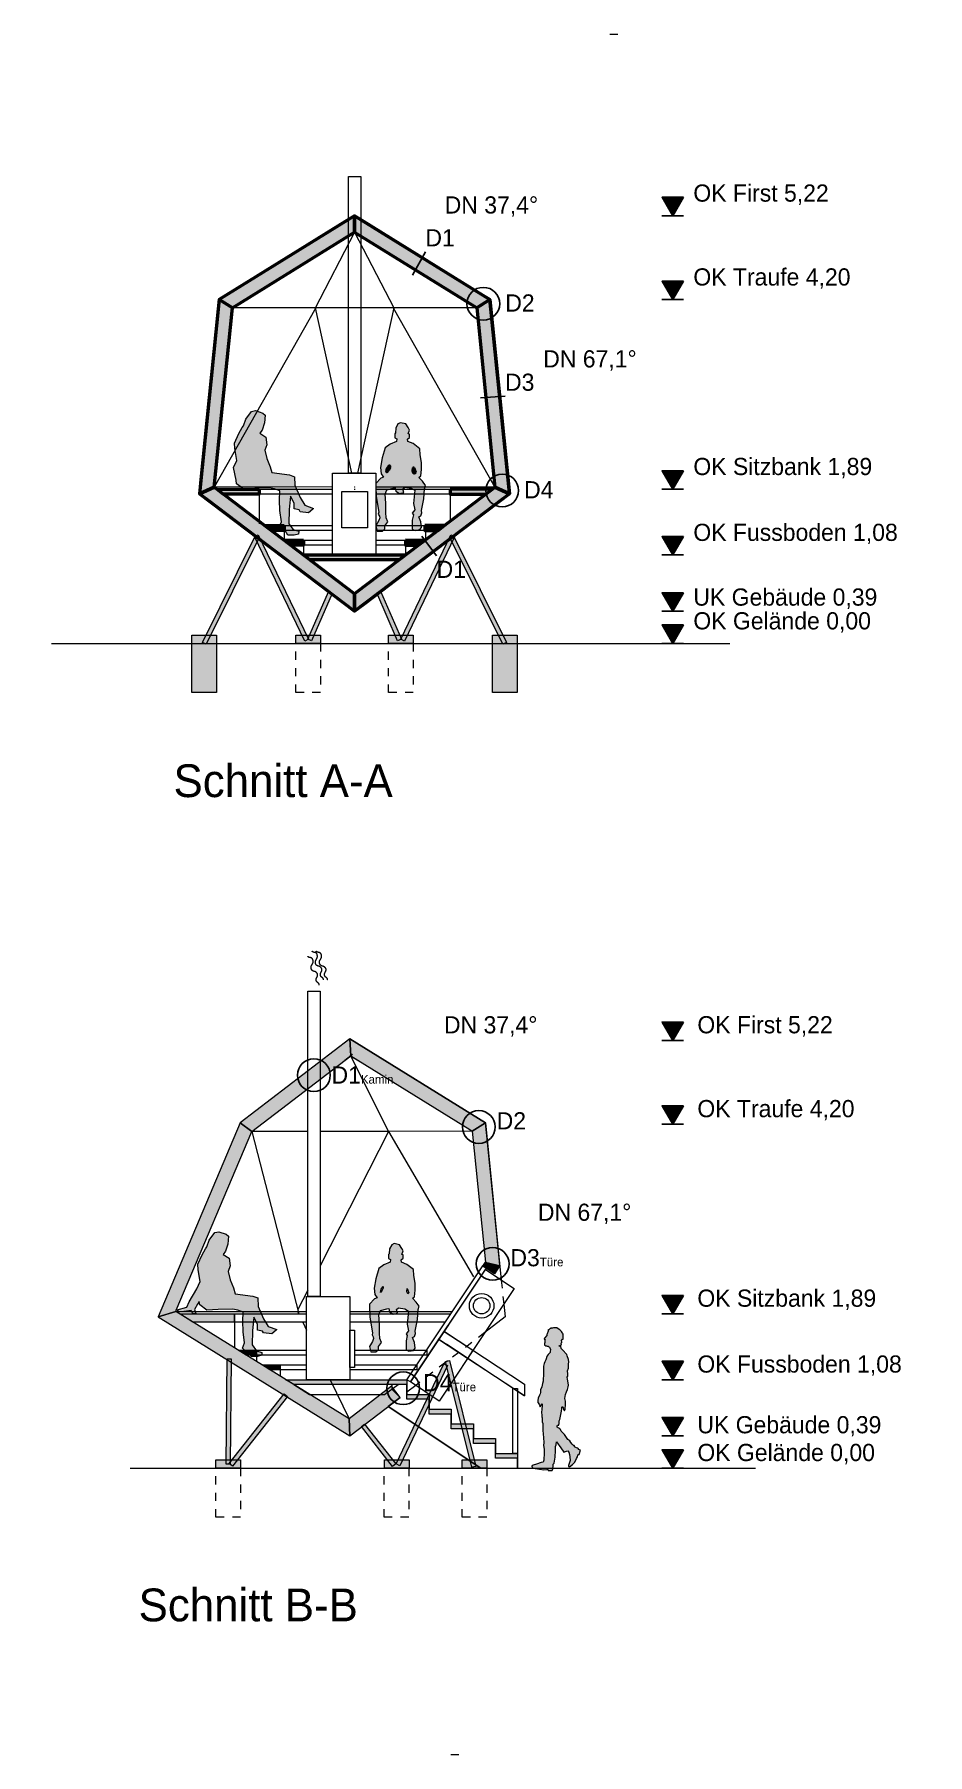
# Model space of a CAD drawing. Header units: metres. Extents: x -25.1 to 34.9, y -13.8 to 7.2.
# Drawn here: x 12.31 to 23.21, y -13.83 to 7.17 of the extents above; entities that cross this region are included whole.
import ezdxf

# ---------------------------------------------------------------- set-up
doc = ezdxf.new("R2010")
doc.units = ezdxf.units.M
doc.header["$LTSCALE"] = 2.54
doc.linetypes.add('ACAD_ISO07W100', pattern=[3, 0, -3])
doc.linetypes.add('Dash Style-5', pattern=[0.041656, 0.013885, -0.027771])
for name, color, linetype, lineweight, true_color in [('Dimension', 7, 'Continuous', 25, 0x000000), ('Fläche ... Fläche-Beton', 7, 'Continuous', 5, 0xd5d8d8), ('Fläche ... Fläche-Stahl', 7, 'Continuous', 5, 0xc9c5bf), ('Fläche ... Fläche-Weiss', 7, 'Continuous', 25, 0xf3f1e9), ('Linie ... Line-Plankopf', 7, 'ACAD_ISO07W100', 5, 0x000000), ('Linie ... Linie-Ansicht', 7, 'Continuous', 5, 0x000000), ('Linie ... Linie-Detail', 1, 'Continuous', 25, 0xff0000), ('Linie ... Linie-Holz', 7, 'Continuous', 50, 0xfecc66), ('Linie ... Linie-Verdeckt', 7, 'Dash Style-5', 5, 0x000000), ('Schnitt ... Schnitt-Holz', 7, 'Continuous', 0, 0xf8bd00), ('Text', 7, 'Continuous', 25, 0x000000)]:
    doc.layers.add(name, color=color, linetype=linetype, lineweight=lineweight, true_color=true_color)
doc.styles.add('textstyle15', font='')
doc.styles.add('textstyle16', font='')
doc.styles.add('textstyle17', font='')
doc.styles.add('textstyle18', font='')
doc.styles.add('textstyle19', font='')
doc.styles.add('textstyle20', font='')
doc.styles.add('textstyle21', font='')
doc.styles.add('textstyle22', font='')
doc.styles.add('textstyle23', font='')
doc.styles.add('textstyle24', font='')
doc.styles.add('textstyle25', font='')
doc.styles.add('textstyle26', font='')
doc.styles.add('textstyle27', font='')
doc.styles.add('textstyle28', font='')
doc.styles.add('textstyle29', font='')
doc.styles.add('textstyle30', font='')
doc.styles.add('textstyle31', font='')
doc.styles.add('textstyle32', font='')
doc.styles.add('textstyle33', font='')
doc.styles.add('textstyle34', font='')
doc.styles.add('textstyle35', font='')
doc.styles.add('textstyle36', font='')
doc.styles.add('textstyle37', font='')
doc.styles.add('textstyle38', font='')
doc.styles.add('textstyle39', font='')
doc.styles.add('textstyle53', font='')
doc.styles.add('textstyle54', font='')
doc.styles.get('textstyle15').set_extended_font_data('Futura Light BT')
doc.styles.get('textstyle16').set_extended_font_data('Futura Light BT')
doc.styles.get('textstyle17').set_extended_font_data('Futura Light BT')
doc.styles.get('textstyle18').set_extended_font_data('Futura Light BT')
doc.styles.get('textstyle19').set_extended_font_data('Futura Light BT')
doc.styles.get('textstyle20').set_extended_font_data('Futura Light BT')
doc.styles.get('textstyle21').set_extended_font_data('Futura Light BT')
doc.styles.get('textstyle22').set_extended_font_data('Futura Light BT')
doc.styles.get('textstyle23').set_extended_font_data('Futura Light BT')
doc.styles.get('textstyle24').set_extended_font_data('Futura Light BT')
doc.styles.get('textstyle25').set_extended_font_data('Futura Light BT')
doc.styles.get('textstyle26').set_extended_font_data('Futura Light BT')
doc.styles.get('textstyle27').set_extended_font_data('Futura Light BT')
doc.styles.get('textstyle28').set_extended_font_data('Futura Light BT')
doc.styles.get('textstyle29').set_extended_font_data('Futura Light BT')
doc.styles.get('textstyle30').set_extended_font_data('Futura Light BT')
doc.styles.get('textstyle31').set_extended_font_data('Futura Light BT')
doc.styles.get('textstyle32').set_extended_font_data('Futura Light BT')
doc.styles.get('textstyle33').set_extended_font_data('Futura Light BT')
doc.styles.get('textstyle34').set_extended_font_data('Futura Light BT')
doc.styles.get('textstyle35').set_extended_font_data('Futura Light BT')
doc.styles.get('textstyle36').set_extended_font_data('Futura Light BT')
doc.styles.get('textstyle37').set_extended_font_data('Futura Light BT')
doc.styles.get('textstyle38').set_extended_font_data('Futura Light BT')
doc.styles.get('textstyle39').set_extended_font_data('Futura Light BT')
doc.styles.get('textstyle53').set_extended_font_data('Futura Lt BT')
doc.styles.get('textstyle54').set_extended_font_data('Futura Lt BT')

# ---------------------------------------------------------------- blocks, each defined once
blk = doc.blocks.new('Höhenkote')
at = {"layer": 'Dimension', "transparency": 33554687}
blk.add_hatch(color=256, dxfattribs=at).paths.add_polyline_path([(0.13, 0.225), (-0.13, 0.225), (0, 0)], flags=0)
at = {"layer": 'Dimension'}
for q in [(-0.133, 0), (0.13, 0), (0.13, 0), (0.13, 0), (0.13, 0), (0.13, 0), (0.13, 0)]:
    blk.add_line((0.13, 0), q, dxfattribs=at)
at = {"layer": 'Dimension', "flags": 128}
blk.add_lwpolyline([(0.13, 0.225), (-0.13, 0.225), (0, 0)], close=True, dxfattribs=at)

msp = doc.modelspace()

# ---------------------------------------------------------------- hatches: boundary and pattern name
at = {"layer": 'Fläche ... Fläche-Beton', "linetype": 'Continuous', "lineweight": 0, "transparency": 33554687}
for points in [[(14.233, -0.167), (14.533, -0.167), (14.533, -0.867), (14.233, -0.867)], [(15.501, -0.167), (15.801, -0.167), (15.801, -0.267), (15.501, -0.267)], [(16.933, -0.267), (16.633, -0.267), (16.633, -0.167), (16.933, -0.167)], [(18.201, -0.867), (17.901, -0.867), (17.901, -0.167), (18.201, -0.167)]]:
    msp.add_hatch(color=256, dxfattribs=at).paths.add_polyline_path(points, flags=0)
at = {"layer": 'Fläche ... Fläche-Beton', "linetype": 'Continuous', "lineweight": 0, "true_color": 0xadadad, "transparency": 33554687}
for points in [[(14.526, -10.235), (14.826, -10.235), (14.826, -10.335), (14.526, -10.335)], [(16.582, -10.235), (16.882, -10.235), (16.882, -10.335), (16.582, -10.335)], [(17.53, -10.235), (17.83, -10.235), (17.83, -10.335), (17.53, -10.335)]]:
    msp.add_hatch(color=253, dxfattribs=at).paths.add_polyline_path(points, flags=0)
at = {"layer": 'Fläche ... Fläche-Stahl', "linetype": 'Continuous', "transparency": 33554687}
for points in [[(15.654, -0.216), (15.609, -0.238), (14.996, 1.037), (15.041, 1.058)], [(17.393, 1.058), (17.438, 1.036), (16.825, -0.238), (16.78, -0.216)], [(14.406, -0.278), (14.361, -0.256), (15.005, 1.041), (15.05, 1.019)], [(17.385, 1.018), (17.43, 1.04), (18.073, -0.256), (18.028, -0.278)], [(15.692, -0.236), (15.646, -0.216), (15.899, 0.362), (15.945, 0.342)], [(16.487, 0.349), (16.532, 0.369), (16.788, -0.216), (16.742, -0.236)]]:
    msp.add_hatch(color=256, dxfattribs=at).paths.add_polyline_path(points, flags=0)
at = {"layer": 'Fläche ... Fläche-Stahl', "linetype": 'Continuous', "lineweight": 0, "true_color": 0xadadad, "transparency": 33554687}
for points in [[(14.701, -10.285), (14.651, -10.285), (14.663, -9.002), (14.713, -9.002)], [(17.696, -10.313), (17.647, -10.325), (17.328, -9.033), (17.376, -9.021)], [(16.77, -10.305), (16.725, -10.283), (17.308, -9.06), (17.353, -9.082)], [(14.727, -10.311), (14.687, -10.28), (15.358, -9.428), (15.398, -9.459)], [(16.719, -10.284), (16.68, -10.315), (16.3, -9.828), (16.339, -9.797)]]:
    msp.add_hatch(color=253, dxfattribs=at).paths.add_polyline_path(points, flags=0)
at = {"layer": 'Fläche ... Fläche-Weiss', "transparency": 33554687}
for points in [[(15.709, 1.373), (15.654, 1.329), (15.554, 1.339), (15.543, 1.362), (15.479, 1.375), (15.479, 1.446), (15.435, 1.532), (15.421, 1.366), (15.416, 1.194), (15.468, 1.122), (15.536, 1.103), (15.533, 1.068), (15.479, 1.053), (15.403, 1.054), (15.369, 1.112), (15.33, 1.12), (15.296, 1.152), (15.324, 1.218), (15.307, 1.354), (15.303, 1.483), (15.305, 1.595), (15.239, 1.619), (15.18, 1.631), (15, 1.627), (14.861, 1.62), (14.777, 1.683), (14.771, 1.725), (14.741, 1.879), (14.78, 1.968), (14.758, 2.111), (14.752, 2.178), (14.806, 2.295), (14.847, 2.368), (14.862, 2.391), (14.889, 2.472), (14.959, 2.565), (15.007, 2.575), (15.098, 2.546), (15.128, 2.519), (15.119, 2.424), (15.091, 2.338), (15.062, 2.298), (15.135, 2.253), (15.146, 2.158), (15.122, 2.092), (15.147, 1.99), (15.187, 1.89), (15.208, 1.819), (15.422, 1.79), (15.484, 1.767), (15.488, 1.664), (15.554, 1.513), (15.611, 1.419), (15.716, 1.382)], [(15.261, -8.651), (15.206, -8.696), (15.106, -8.685), (15.095, -8.663), (15.031, -8.65), (15.031, -8.578), (14.987, -8.492), (14.973, -8.658), (14.968, -8.831), (15.02, -8.902), (15.087, -8.922), (15.085, -8.957), (15.031, -8.971), (14.955, -8.971), (14.921, -8.913), (14.882, -8.905), (14.848, -8.872), (14.876, -8.806), (14.859, -8.67), (14.854, -8.542), (14.857, -8.43), (14.791, -8.406), (14.732, -8.394), (14.552, -8.398), (14.413, -8.405), (14.329, -8.341), (14.322, -8.299), (14.3, -8.335), (14.266, -8.4), (14.281, -8.449), (14.245, -8.452), (14.223, -8.411), (14.076, -8.432), (14.051, -8.401), (14.17, -8.37), (14.199, -8.304), (14.293, -8.145), (14.332, -8.056), (14.31, -7.914), (14.304, -7.846), (14.358, -7.73), (14.399, -7.656), (14.414, -7.634), (14.441, -7.553), (14.511, -7.46), (14.559, -7.449), (14.65, -7.478), (14.68, -7.505), (14.671, -7.6), (14.643, -7.686), (14.614, -7.726), (14.687, -7.772), (14.698, -7.866), (14.674, -7.933), (14.699, -8.035), (14.739, -8.135), (14.76, -8.206), (14.974, -8.234), (15.036, -8.257), (15.04, -8.36), (15.106, -8.512), (15.163, -8.605), (15.268, -8.642)], [(18.838, -10.318), (18.875, -10.289), (18.905, -10.261), (18.926, -10.219), (18.939, -10.196), (18.942, -10.177), (18.943, -10.173), (18.949, -10.167), (18.957, -10.167), (18.975, -10.117), (18.95, -10.108), (18.949, -10.102), (18.948, -10.098), (18.937, -10.092), (18.925, -10.087), (18.909, -10.081), (18.902, -10.076), (18.9, -10.071), (18.901, -10.064), (18.896, -10.06), (18.889, -10.06), (18.872, -10.042), (18.856, -10.024), (18.842, -10.003), (18.819, -9.986), (18.778, -9.925), (18.74, -9.885), (18.73, -9.864), (18.722, -9.855), (18.71, -9.847), (18.703, -9.841), (18.699, -9.837), (18.689, -9.833), (18.69, -9.82), (18.694, -9.812), (18.704, -9.811), (18.708, -9.809), (18.708, -9.8), (18.713, -9.798), (18.713, -9.788), (18.714, -9.773), (18.714, -9.759), (18.72, -9.74), (18.743, -9.638), (18.747, -9.608), (18.747, -9.593), (18.752, -9.584), (18.761, -9.597), (18.768, -9.618), (18.777, -9.634), (18.785, -9.619), (18.785, -9.603), (18.792, -9.569), (18.792, -9.519), (18.784, -9.485), (18.791, -9.436), (18.803, -9.402), (18.817, -9.374), (18.822, -9.344), (18.826, -9.323), (18.825, -9.292), (18.817, -9.247), (18.81, -9.223), (18.82, -9.213), (18.818, -9.204), (18.818, -9.199), (18.818, -9.189), (18.818, -9.184), (18.817, -9.146), (18.827, -9.114), (18.826, -9.085), (18.828, -9.065), (18.831, -9.039), (18.826, -9.007), (18.811, -8.963), (18.807, -8.949), (18.756, -8.89), (18.74, -8.875), (18.735, -8.848), (18.709, -8.844), (18.731, -8.833), (18.742, -8.825), (18.738, -8.81), (18.747, -8.8), (18.748, -8.792), (18.744, -8.777), (18.756, -8.762), (18.761, -8.761), (18.764, -8.752), (18.763, -8.723), (18.763, -8.711), (18.762, -8.701), (18.756, -8.688), (18.749, -8.678), (18.741, -8.667), (18.731, -8.654), (18.725, -8.649), (18.715, -8.643), (18.687, -8.623), (18.679, -8.621), (18.667, -8.622), (18.645, -8.624), (18.631, -8.625), (18.617, -8.625), (18.614, -8.626), (18.616, -8.627), (18.617, -8.627), (18.614, -8.629), (18.605, -8.63), (18.604, -8.632), (18.596, -8.639), (18.586, -8.646), (18.577, -8.653), (18.581, -8.655), (18.579, -8.664), (18.568, -8.694), (18.562, -8.704), (18.565, -8.715), (18.534, -8.75), (18.531, -8.755), (18.532, -8.759), (18.538, -8.764), (18.542, -8.766), (18.54, -8.775), (18.54, -8.784), (18.542, -8.787), (18.54, -8.789), (18.539, -8.797), (18.54, -8.805), (18.536, -8.808), (18.534, -8.814), (18.534, -8.822), (18.534, -8.83), (18.539, -8.834), (18.552, -8.84), (18.56, -8.842), (18.566, -8.844), (18.578, -8.848), (18.589, -8.853), (18.596, -8.858), (18.599, -8.867), (18.603, -8.878), (18.607, -8.881), (18.61, -8.882), (18.603, -8.917), (18.602, -8.925), (18.593, -8.936), (18.579, -8.946), (18.568, -8.962), (18.563, -8.971), (18.555, -9.002), (18.552, -9.014), (18.539, -9.037), (18.53, -9.058), (18.527, -9.074), (18.522, -9.09), (18.522, -9.105), (18.522, -9.16), (18.524, -9.174), (18.517, -9.273), (18.51, -9.303), (18.501, -9.343), (18.487, -9.38), (18.487, -9.413), (18.481, -9.427), (18.472, -9.443), (18.459, -9.479), (18.454, -9.509), (18.454, -9.532), (18.471, -9.555), (18.48, -9.587), (18.485, -9.58), (18.499, -9.563), (18.507, -9.552), (18.508, -9.573), (18.504, -9.613), (18.499, -9.659), (18.501, -9.685), (18.502, -9.707), (18.505, -9.721), (18.507, -9.771), (18.513, -9.791), (18.513, -9.815), (18.513, -9.835), (18.514, -9.856), (18.514, -9.871), (18.517, -9.922), (18.522, -9.959), (18.523, -9.981), (18.526, -10.004), (18.526, -10.025), (18.522, -10.056), (18.53, -10.106), (18.529, -10.14), (18.53, -10.174), (18.528, -10.214), (18.526, -10.236), (18.519, -10.261), (18.494, -10.268), (18.439, -10.287), (18.397, -10.3), (18.385, -10.305), (18.381, -10.307), (18.38, -10.312), (18.386, -10.322), (18.398, -10.335), (18.473, -10.349), (18.528, -10.355), (18.563, -10.35), (18.571, -10.351), (18.578, -10.356), (18.581, -10.362), (18.629, -10.363), (18.634, -10.354), (18.637, -10.343), (18.642, -10.306), (18.642, -10.285), (18.652, -10.275), (18.664, -10.2), (18.666, -10.173), (18.667, -10.149), (18.669, -10.079), (18.67, -10.069), (18.676, -10.051), (18.682, -10.014), (18.733, -10.087), (18.772, -10.141), (18.805, -10.129), (18.822, -10.122), (18.825, -10.127), (18.825, -10.132), (18.83, -10.137), (18.833, -10.139), (18.84, -10.167), (18.843, -10.198), (18.846, -10.24), (18.828, -10.301), (18.827, -10.31), (18.829, -10.314), (18.831, -10.316), (18.836, -10.317)]]:
    msp.add_hatch(color=256, dxfattribs=at).paths.add_polyline_path(points, flags=0)
h = msp.add_hatch(color=256, dxfattribs=at)
h.paths.add_polyline_path([(16.63, 1.855), (16.61, 1.829), (16.618, 1.867), (16.64, 1.899), (16.644, 1.903), (16.644, 1.883)], flags=0)
h.paths.add_polyline_path([(16.946, 1.857), (16.958, 1.825), (16.944, 1.811), (16.934, 1.841), (16.938, 1.877)], flags=0)
h.paths.add_polyline_path([(16.527, 1.267), (16.512, 1.232), (16.477, 1.167), (16.492, 1.102), (16.552, 1.102), (16.587, 1.132), (16.587, 1.167), (16.622, 1.217), (16.602, 1.267), (16.597, 1.332), (16.597, 1.447), (16.592, 1.557), (16.612, 1.607), (16.687, 1.627), (16.712, 1.632), (16.722, 1.592), (16.767, 1.562), (16.817, 1.577), (16.807, 1.622), (16.832, 1.642), (16.907, 1.627), (16.952, 1.602), (16.937, 1.442), (16.952, 1.362), (16.922, 1.322), (16.937, 1.302), (16.922, 1.237), (16.922, 1.127), (16.957, 1.112), (17.012, 1.122), (17.032, 1.147), (17.027, 1.217), (17.002, 1.277), (17.027, 1.292), (17.037, 1.327), (17.032, 1.357), (17.062, 1.497), (17.072, 1.622), (17.082, 1.662), (17.047, 1.712), (17.002, 1.757), (17.027, 1.777), (17.032, 1.857), (17.032, 1.942), (17.017, 2.037), (17.012, 2.107), (16.932, 2.172), (16.867, 2.197), (16.862, 2.227), (16.887, 2.247), (16.887, 2.287), (16.872, 2.292), (16.887, 2.337), (16.872, 2.367), (16.842, 2.412), (16.777, 2.427), (16.747, 2.412), (16.722, 2.362), (16.717, 2.302), (16.707, 2.292), (16.707, 2.242), (16.732, 2.232), (16.727, 2.197), (16.652, 2.167), (16.592, 2.122), (16.552, 1.997), (16.532, 1.882), (16.542, 1.802), (16.572, 1.762), (16.537, 1.752), (16.477, 1.687), (16.477, 1.647), (16.482, 1.527), (16.512, 1.337), (16.507, 1.312), (16.522, 1.287)], flags=0)
h = msp.add_hatch(color=256, dxfattribs=at)
h.paths.add_polyline_path([(16.45, -8.752), (16.435, -8.787), (16.4, -8.852), (16.415, -8.917), (16.475, -8.917), (16.51, -8.887), (16.51, -8.852), (16.545, -8.802), (16.525, -8.752), (16.52, -8.687), (16.52, -8.572), (16.515, -8.462), (16.535, -8.412), (16.61, -8.392), (16.635, -8.387), (16.645, -8.427), (16.69, -8.457), (16.74, -8.442), (16.73, -8.397), (16.755, -8.377), (16.83, -8.392), (16.875, -8.417), (16.86, -8.577), (16.875, -8.657), (16.845, -8.697), (16.86, -8.717), (16.845, -8.782), (16.845, -8.892), (16.88, -8.907), (16.935, -8.897), (16.955, -8.872), (16.95, -8.802), (16.925, -8.742), (16.95, -8.727), (16.96, -8.692), (16.955, -8.662), (16.985, -8.522), (16.995, -8.397), (17.005, -8.357), (16.97, -8.307), (16.925, -8.262), (16.95, -8.242), (16.955, -8.162), (16.955, -8.077), (16.94, -7.982), (16.935, -7.912), (16.855, -7.847), (16.79, -7.822), (16.785, -7.792), (16.81, -7.772), (16.81, -7.732), (16.795, -7.727), (16.81, -7.682), (16.795, -7.652), (16.765, -7.607), (16.7, -7.592), (16.67, -7.607), (16.645, -7.657), (16.64, -7.717), (16.63, -7.727), (16.63, -7.777), (16.655, -7.787), (16.65, -7.822), (16.575, -7.852), (16.515, -7.897), (16.475, -8.022), (16.455, -8.137), (16.465, -8.217), (16.495, -8.257), (16.46, -8.267), (16.4, -8.332), (16.4, -8.372), (16.405, -8.492), (16.435, -8.682), (16.43, -8.707), (16.445, -8.732)], flags=0)
h.paths.add_polyline_path([(16.869, -8.162), (16.881, -8.194), (16.867, -8.208), (16.857, -8.178), (16.861, -8.142)], flags=0)
h.paths.add_polyline_path([(16.553, -8.164), (16.533, -8.19), (16.541, -8.152), (16.563, -8.12), (16.567, -8.116), (16.567, -8.136)], flags=0)
at = {"layer": 'Schnitt ... Schnitt-Holz', "linetype": 'Continuous', "lineweight": 0, "transparency": 33554687}
for points in [[(14.565, 3.93), (14.726, 3.83), (16.217, 4.754), (16.217, 4.954), (16.103, 4.883), (16.103, 4.883), (14.671, 3.996), (14.671, 3.996)], [(17.768, 3.993), (16.331, 4.883), (16.331, 4.883), (16.217, 4.954), (16.217, 4.754), (16.242, 4.739), (16.242, 4.739), (17.678, 3.849), (17.708, 3.83), (17.869, 3.93)], [(14.505, 1.64), (14.723, 3.795), (14.726, 3.83), (14.565, 3.93), (14.553, 3.812), (14.339, 1.688), (14.326, 1.561)], [(17.708, 3.83), (17.929, 1.64), (18.108, 1.561), (18.095, 1.688), (18.095, 1.688), (17.881, 3.812), (17.881, 3.812), (17.869, 3.93)], [(16.217, 0.34), (14.535, 1.616), (14.505, 1.64), (14.326, 1.561), (14.415, 1.494), (14.415, 1.494), (14.415, 1.494), (16.097, 0.218), (16.097, 0.218), (16.097, 0.218), (16.217, 0.127)], [(15.052, 1.616), (15.052, 1.556), (14.614, 1.556), (14.535, 1.616)], [(16.337, 0.218), (18.019, 1.494), (18.108, 1.561), (17.929, 1.64), (17.917, 1.629), (16.235, 0.354), (16.217, 0.34), (16.217, 0.127)], [(17.382, 1.616), (17.382, 1.556), (17.82, 1.556), (17.899, 1.616)], [(15.358, 1.173), (15.358, 1.113), (15.199, 1.113), (15.12, 1.173)], [(17.076, 1.173), (17.076, 1.113), (17.236, 1.113), (17.315, 1.173)], [(15.596, 0.993), (15.596, 0.933), (15.436, 0.933), (15.358, 0.993)], [(16.839, 0.993), (16.839, 0.933), (16.998, 0.933), (17.076, 0.991)], [(16.84, 0.813), (16.761, 0.753), (15.673, 0.753), (15.594, 0.813)], [(16.161, -5.096), (14.823, -6.12), (14.962, -6.227), (16.171, -5.302)], [(17.814, -6.12), (16.161, -5.096), (16.171, -5.302), (17.623, -6.201), (17.653, -6.22)], [(14.823, -6.12), (13.821, -8.489), (14.035, -8.421), (14.041, -8.405), (14.962, -6.227)], [(17.653, -6.22), (17.814, -7.819), (17.99, -7.863), (17.984, -7.807), (17.826, -6.238), (17.814, -6.12)], [(17.923, -7.964), (17.781, -7.869), (17.814, -7.819), (17.99, -7.863)], [(16.15, -9.734), (14.035, -8.421), (13.821, -8.489), (16.161, -9.941)], [(14.245, -8.552), (14.084, -8.452), (14.751, -8.452), (14.751, -8.552)], [(14.895, -8.955), (14.798, -8.895), (15.021, -8.895), (15.021, -8.955)], [(15.185, -9.135), (15.088, -9.075), (15.311, -9.075), (15.311, -9.135)], [(15.475, -9.315), (15.378, -9.255), (16.857, -9.255), (16.857, -9.315)], [(16.15, -9.734), (16.161, -9.941), (16.773, -9.471), (16.669, -9.336)], [(16.857, -9.495), (16.857, -9.435), (17.127, -9.435), (17.127, -9.495)], [(17.127, -9.675), (17.127, -9.615), (17.397, -9.615), (17.397, -9.675)], [(17.397, -9.855), (17.397, -9.795), (17.667, -9.795), (17.667, -9.855)], [(17.667, -10.035), (17.667, -9.975), (17.937, -9.975), (17.937, -10.035)], [(17.937, -10.215), (17.937, -10.155), (18.207, -10.155), (18.207, -10.215)]]:
    msp.add_hatch(color=256, dxfattribs=at).paths.add_polyline_path(points, flags=0)

# ---------------------------------------------------------------- linework, layer by layer
at = {"layer": 'Fläche ... Fläche-Beton', "linetype": 'Continuous', "lineweight": 5}
for points in [[(14.233, -0.167), (14.533, -0.167), (14.533, -0.867), (14.233, -0.867)], [(15.501, -0.167), (15.801, -0.167), (15.801, -0.267), (15.501, -0.267)], [(16.933, -0.267), (16.633, -0.267), (16.633, -0.167), (16.933, -0.167)], [(18.201, -0.867), (17.901, -0.867), (17.901, -0.167), (18.201, -0.167)]]:
    msp.add_lwpolyline(points, close=True, dxfattribs=at)
at = {"layer": 'Fläche ... Fläche-Beton', "color": 7, "linetype": 'Continuous', "lineweight": 5}
for points in [[(14.526, -10.235), (14.826, -10.235), (14.826, -10.335), (14.526, -10.335)], [(16.582, -10.235), (16.882, -10.235), (16.882, -10.335), (16.582, -10.335)], [(17.53, -10.235), (17.83, -10.235), (17.83, -10.335), (17.53, -10.335)]]:
    msp.add_lwpolyline(points, close=True, dxfattribs=at)
at = {"layer": 'Fläche ... Fläche-Stahl', "color": 18, "linetype": 'Continuous', "lineweight": 5, "true_color": 0x000000}
msp.add_line((17.352, -9.027), (17.308, -9.06), dxfattribs=at)
at = {"layer": 'Fläche ... Fläche-Stahl', "linetype": 'Continuous'}
for points in [[(15.654, -0.216), (15.609, -0.238), (14.996, 1.037), (15.041, 1.058)], [(17.393, 1.058), (17.438, 1.036), (16.825, -0.238), (16.78, -0.216)], [(14.406, -0.278), (14.361, -0.256), (15.005, 1.041), (15.05, 1.019)], [(17.385, 1.018), (17.43, 1.04), (18.073, -0.256), (18.028, -0.278)], [(15.692, -0.236), (15.646, -0.216), (15.899, 0.362), (15.945, 0.342)], [(16.487, 0.349), (16.532, 0.369), (16.788, -0.216), (16.742, -0.236)]]:
    msp.add_lwpolyline(points, close=True, dxfattribs=at)
at = {"layer": 'Fläche ... Fläche-Stahl', "color": 7, "linetype": 'Continuous', "lineweight": 5}
for points in [[(14.701, -10.285), (14.651, -10.285), (14.663, -9.002), (14.713, -9.002)], [(17.696, -10.313), (17.647, -10.325), (17.328, -9.033), (17.376, -9.021)], [(16.77, -10.305), (16.725, -10.283), (17.308, -9.06), (17.353, -9.082)], [(14.727, -10.311), (14.687, -10.28), (15.358, -9.428), (15.398, -9.459)], [(16.719, -10.284), (16.68, -10.315), (16.3, -9.828), (16.339, -9.797)]]:
    msp.add_lwpolyline(points, close=True, dxfattribs=at)
at = {"layer": 'Fläche ... Fläche-Weiss', "linetype": 'Continuous', "lineweight": 5}
for points in [[(16.553, -8.164), (16.533, -8.19), (16.541, -8.152), (16.563, -8.12), (16.567, -8.116), (16.567, -8.136)], [(16.869, -8.162), (16.881, -8.194), (16.867, -8.208), (16.857, -8.178), (16.861, -8.142)]]:
    msp.add_lwpolyline(points, close=True, dxfattribs=at)
at = {"layer": 'Linie ... Line-Plankopf', "flags": 128}
msp.add_lwpolyline([(34.87, 7.168), (-25.13, 7.168), (-25.13, -13.832), (34.87, -13.832)], close=True, dxfattribs=at)
at = {"layer": 'Linie ... Linie-Ansicht', "linetype": 'Continuous', "lineweight": 5}
for p, q in [((16.217, 4.754), (15.732, 3.819)), ((16.217, 4.754), (16.698, 3.829)), ((15.744, 3.829), (14.505, 1.64)), ((15.716, 3.831), (14.726, 3.83)), ((17.708, 3.83), (15.716, 3.829)), ((15.737, 3.829), (16.181, 1.813)), ((16.698, 3.829), (16.254, 1.813)), ((16.69, 3.829), (17.929, 1.641)), ((15.948, 1.642), (14.505, 1.643)), ((15.052, 1.556), (15.052, 1.192)), ((16.204, 1.586), (16.204, 1.585)), ((16.217, 1.646), (16.216, 1.641)), ((16.219, 1.641), (16.216, 1.641)), ((16.217, 1.646), (16.219, 1.641)), ((16.231, 1.586), (16.231, 1.584)), ((17.929, 1.64), (16.477, 1.641)), ((17.382, 1.556), (17.382, 1.224)), ((15.358, 1.113), (15.358, 0.993)), ((17.082, 1.113), (17.082, 0.993)), ((15.596, 0.933), (15.596, 0.813)), ((16.839, 0.933), (16.839, 0.829)), ((12.521, -0.267), (20.796, -0.267)), ((17.757, -10.335), (16.628, -9.582)), ((13.478, -10.335), (21.108, -10.335))]:
    msp.add_line(p, q, dxfattribs=at)
at = {"layer": 'Linie ... Linie-Ansicht', "color": 18, "linetype": 'Continuous', "lineweight": 5, "true_color": 0x000000}
for p, q in [((16.632, -6.227), (16.171, -5.302)), ((15.647, -6.227), (14.962, -6.227)), ((14.962, -6.227), (15.539, -8.452)), ((16.632, -6.227), (15.797, -6.227)), ((16.632, -6.227), (15.797, -7.867)), ((16.629, -6.219), (17.653, -6.22)), ((16.632, -6.227), (17.667, -8.001)), ((17.814, -6.12), (18.008, -8.04)), ((15.647, -8.161), (15.526, -8.4)), ((18.037, -8.332), (18.053, -8.489)), ((14.035, -8.421), (15.631, -8.421)), ((15.521, -8.421), (15.536, -8.452)), ((15.558, -8.452), (15.631, -8.452)), ((15.584, -8.552), (15.631, -8.651)), ((16.161, -8.421), (17.413, -8.421)), ((16.161, -8.452), (17.256, -8.452)), ((18.053, -8.489), (17.807, -8.678)), ((17.337, -8.819), (18.289, -9.454)), ((15.921, -9.255), (16.15, -9.734)), ((16.963, -9.325), (16.857, -9.406)), ((18.289, -9.31), (18.289, -9.454))]:
    msp.add_line(p, q, dxfattribs=at)
at = {"layer": 'Linie ... Linie-Ansicht', "color": 7, "linetype": 'Continuous', "lineweight": 5}
for p, q in [((14.751, -8.552), (14.751, -8.866)), ((15.021, -8.955), (15.021, -9.033)), ((15.311, -9.135), (15.311, -9.213))]:
    msp.add_line(p, q, dxfattribs=at)
at = {"layer": 'Linie ... Linie-Ansicht', "linetype": 'Continuous', "lineweight": 5}
for points in [[(16.142, 5.434), (16.292, 5.434), (16.292, 1.813), (16.142, 1.813)], [(15.709, 1.373), (15.654, 1.329), (15.554, 1.339), (15.543, 1.362), (15.479, 1.375), (15.479, 1.446), (15.435, 1.532), (15.421, 1.366), (15.416, 1.194), (15.468, 1.122), (15.536, 1.103), (15.533, 1.068), (15.479, 1.053), (15.403, 1.054), (15.369, 1.112), (15.33, 1.12), (15.296, 1.152), (15.324, 1.218), (15.307, 1.354), (15.303, 1.483), (15.305, 1.595), (15.239, 1.619), (15.18, 1.631), (15, 1.627), (14.861, 1.62), (14.777, 1.683), (14.771, 1.725), (14.741, 1.879), (14.78, 1.968), (14.758, 2.111), (14.752, 2.178), (14.806, 2.295), (14.847, 2.368), (14.862, 2.391), (14.889, 2.472), (14.959, 2.565), (15.007, 2.575), (15.098, 2.546), (15.128, 2.519), (15.119, 2.424), (15.091, 2.338), (15.062, 2.298), (15.135, 2.253), (15.146, 2.158), (15.122, 2.092), (15.147, 1.99), (15.187, 1.89), (15.208, 1.819), (15.422, 1.79), (15.484, 1.767), (15.488, 1.664), (15.554, 1.513), (15.611, 1.419), (15.716, 1.382)], [(16.527, 1.267), (16.512, 1.232), (16.477, 1.167), (16.492, 1.102), (16.552, 1.102), (16.587, 1.132), (16.587, 1.167), (16.622, 1.217), (16.602, 1.267), (16.597, 1.332), (16.597, 1.447), (16.592, 1.557), (16.612, 1.607), (16.687, 1.627), (16.712, 1.632), (16.722, 1.592), (16.767, 1.562), (16.817, 1.577), (16.807, 1.622), (16.832, 1.642), (16.907, 1.627), (16.952, 1.602), (16.937, 1.442), (16.952, 1.362), (16.922, 1.322), (16.937, 1.302), (16.922, 1.237), (16.922, 1.127), (16.957, 1.112), (17.012, 1.122), (17.032, 1.147), (17.027, 1.217), (17.002, 1.277), (17.027, 1.292), (17.037, 1.327), (17.032, 1.357), (17.062, 1.497), (17.072, 1.622), (17.082, 1.662), (17.047, 1.712), (17.002, 1.757), (17.027, 1.777), (17.032, 1.857), (17.032, 1.942), (17.017, 2.037), (17.012, 2.107), (16.932, 2.172), (16.867, 2.197), (16.862, 2.227), (16.887, 2.247), (16.887, 2.287), (16.872, 2.292), (16.887, 2.337), (16.872, 2.367), (16.842, 2.412), (16.777, 2.427), (16.747, 2.412), (16.722, 2.362), (16.717, 2.302), (16.707, 2.292), (16.707, 2.242), (16.732, 2.232), (16.727, 2.197), (16.652, 2.167), (16.592, 2.122), (16.552, 1.997), (16.532, 1.882), (16.542, 1.802), (16.572, 1.762), (16.537, 1.752), (16.477, 1.687), (16.477, 1.647), (16.482, 1.527), (16.512, 1.337), (16.507, 1.312), (16.522, 1.287)], [(15.948, 1.813), (16.477, 1.813), (16.477, 0.813), (15.948, 0.813)], [(16.061, 1.586), (16.373, 1.586), (16.373, 1.143), (16.061, 1.143)], [(16.45, -8.752), (16.435, -8.787), (16.4, -8.852), (16.415, -8.917), (16.475, -8.917), (16.51, -8.887), (16.51, -8.852), (16.545, -8.802), (16.525, -8.752), (16.52, -8.687), (16.52, -8.572), (16.515, -8.462), (16.535, -8.412), (16.61, -8.392), (16.635, -8.387), (16.645, -8.427), (16.69, -8.457), (16.74, -8.442), (16.73, -8.397), (16.755, -8.377), (16.83, -8.392), (16.875, -8.417), (16.86, -8.577), (16.875, -8.657), (16.845, -8.697), (16.86, -8.717), (16.845, -8.782), (16.845, -8.892), (16.88, -8.907), (16.935, -8.897), (16.955, -8.872), (16.95, -8.802), (16.925, -8.742), (16.95, -8.727), (16.96, -8.692), (16.955, -8.662), (16.985, -8.522), (16.995, -8.397), (17.005, -8.357), (16.97, -8.307), (16.925, -8.262), (16.95, -8.242), (16.955, -8.162), (16.955, -8.077), (16.94, -7.982), (16.935, -7.912), (16.855, -7.847), (16.79, -7.822), (16.785, -7.792), (16.81, -7.772), (16.81, -7.732), (16.795, -7.727), (16.81, -7.682), (16.795, -7.652), (16.765, -7.607), (16.7, -7.592), (16.67, -7.607), (16.645, -7.657), (16.64, -7.717), (16.63, -7.727), (16.63, -7.777), (16.655, -7.787), (16.65, -7.822), (16.575, -7.852), (16.515, -7.897), (16.475, -8.022), (16.455, -8.137), (16.465, -8.217), (16.495, -8.257), (16.46, -8.267), (16.4, -8.332), (16.4, -8.372), (16.405, -8.492), (16.435, -8.682), (16.43, -8.707), (16.445, -8.732)], [(18.207, -10.335), (18.207, -10.215), (17.937, -10.215), (17.937, -10.035), (17.667, -10.035), (17.667, -9.855), (17.397, -9.855), (17.397, -9.675), (17.127, -9.675), (17.127, -9.495), (16.857, -9.495), (16.857, -9.315), (16.671, -9.315), (16.671, -9.37), (16.773, -9.471), (16.628, -9.582), (17.757, -10.335)]]:
    msp.add_lwpolyline(points, close=True, dxfattribs=at)
at = {"layer": 'Linie ... Linie-Ansicht', "linetype": 'Continuous', "lineweight": 5, "flags": 128}
for points in [[(15.948, 1.556), (15.052, 1.556), (15.052, 1.616), (15.948, 1.616)], [(16.211, 1.616), (16.224, 1.616)], [(16.477, 1.616), (17.382, 1.616), (17.382, 1.556), (16.477, 1.556)], [(15.948, 1.113), (15.358, 1.113), (15.358, 1.173), (15.948, 1.173)], [(16.477, 1.173), (17.082, 1.173), (17.082, 1.113), (16.477, 1.113)], [(15.948, 0.933), (15.596, 0.933), (15.596, 0.993), (15.948, 0.993)], [(16.477, 0.993), (16.839, 0.993), (16.839, 0.933), (16.477, 0.933)]]:
    msp.add_lwpolyline(points, dxfattribs=at)
at = {"layer": 'Linie ... Linie-Ansicht', "color": 18, "linetype": 'Continuous', "lineweight": 5, "true_color": 0x000000}
for points in [[(15.647, -8.238), (15.647, -4.512), (15.797, -4.512), (15.797, -8.238)], [(15.261, -8.651), (15.206, -8.696), (15.106, -8.685), (15.095, -8.663), (15.031, -8.65), (15.031, -8.578), (14.987, -8.492), (14.973, -8.658), (14.968, -8.831), (15.02, -8.902), (15.087, -8.922), (15.085, -8.957), (15.031, -8.971), (14.955, -8.971), (14.921, -8.913), (14.882, -8.905), (14.848, -8.872), (14.876, -8.806), (14.859, -8.67), (14.854, -8.542), (14.857, -8.43), (14.791, -8.406), (14.732, -8.394), (14.552, -8.398), (14.413, -8.405), (14.329, -8.341), (14.322, -8.299), (14.3, -8.335), (14.266, -8.4), (14.281, -8.449), (14.245, -8.452), (14.223, -8.411), (14.076, -8.432), (14.051, -8.401), (14.17, -8.37), (14.199, -8.304), (14.293, -8.145), (14.332, -8.056), (14.31, -7.914), (14.304, -7.846), (14.358, -7.73), (14.399, -7.656), (14.414, -7.634), (14.441, -7.553), (14.511, -7.46), (14.559, -7.449), (14.65, -7.478), (14.68, -7.505), (14.671, -7.6), (14.643, -7.686), (14.614, -7.726), (14.687, -7.772), (14.698, -7.866), (14.674, -7.933), (14.699, -8.035), (14.739, -8.135), (14.76, -8.206), (14.974, -8.234), (15.036, -8.257), (15.04, -8.36), (15.106, -8.512), (15.163, -8.605), (15.268, -8.642)], [(16.899, -9.283), (16.857, -9.255), (17.784, -7.865), (17.825, -7.893)], [(15.631, -9.255), (15.631, -8.238), (16.161, -8.238), (16.161, -9.255)], [(16.161, -9.105), (16.161, -8.649), (16.216, -8.649), (16.216, -9.105)], [(17.241, -8.763), (17.313, -8.668), (18.289, -9.31), (18.289, -9.454)], [(17.244, -8.766), (17.31, -8.665), (17.661, -8.896), (17.595, -8.997)], [(18.838, -10.318), (18.875, -10.289), (18.905, -10.261), (18.926, -10.219), (18.939, -10.196), (18.942, -10.177), (18.943, -10.173), (18.949, -10.167), (18.957, -10.167), (18.975, -10.117), (18.95, -10.108), (18.949, -10.102), (18.948, -10.098), (18.937, -10.092), (18.925, -10.087), (18.909, -10.081), (18.902, -10.076), (18.9, -10.071), (18.901, -10.064), (18.896, -10.06), (18.889, -10.06), (18.872, -10.042), (18.856, -10.024), (18.842, -10.003), (18.819, -9.986), (18.778, -9.925), (18.74, -9.885), (18.73, -9.864), (18.722, -9.855), (18.71, -9.847), (18.703, -9.841), (18.699, -9.837), (18.689, -9.833), (18.69, -9.82), (18.694, -9.812), (18.704, -9.811), (18.708, -9.809), (18.708, -9.8), (18.713, -9.798), (18.713, -9.788), (18.714, -9.773), (18.714, -9.759), (18.72, -9.74), (18.743, -9.638), (18.747, -9.608), (18.747, -9.593), (18.752, -9.584), (18.761, -9.597), (18.768, -9.618), (18.777, -9.634), (18.785, -9.619), (18.785, -9.603), (18.792, -9.569), (18.792, -9.519), (18.784, -9.485), (18.791, -9.436), (18.803, -9.402), (18.817, -9.374), (18.822, -9.344), (18.826, -9.323), (18.825, -9.292), (18.817, -9.247), (18.81, -9.223), (18.82, -9.213), (18.818, -9.204), (18.818, -9.199), (18.818, -9.189), (18.818, -9.184), (18.817, -9.146), (18.827, -9.114), (18.826, -9.085), (18.828, -9.065), (18.831, -9.039), (18.826, -9.007), (18.811, -8.963), (18.807, -8.949), (18.756, -8.89), (18.74, -8.875), (18.735, -8.848), (18.709, -8.844), (18.731, -8.833), (18.742, -8.825), (18.738, -8.81), (18.747, -8.8), (18.748, -8.792), (18.744, -8.777), (18.756, -8.762), (18.761, -8.761), (18.764, -8.752), (18.763, -8.723), (18.763, -8.711), (18.762, -8.701), (18.756, -8.688), (18.749, -8.678), (18.741, -8.667), (18.731, -8.654), (18.725, -8.649), (18.715, -8.643), (18.687, -8.623), (18.679, -8.621), (18.667, -8.622), (18.645, -8.624), (18.631, -8.625), (18.617, -8.625), (18.614, -8.626), (18.616, -8.627), (18.617, -8.627), (18.614, -8.629), (18.605, -8.63), (18.604, -8.632), (18.596, -8.639), (18.586, -8.646), (18.577, -8.653), (18.581, -8.655), (18.579, -8.664), (18.568, -8.694), (18.562, -8.704), (18.565, -8.715), (18.534, -8.75), (18.531, -8.755), (18.532, -8.759), (18.538, -8.764), (18.542, -8.766), (18.54, -8.775), (18.54, -8.784), (18.542, -8.787), (18.54, -8.789), (18.539, -8.797), (18.54, -8.805), (18.536, -8.808), (18.534, -8.814), (18.534, -8.822), (18.534, -8.83), (18.539, -8.834), (18.552, -8.84), (18.56, -8.842), (18.566, -8.844), (18.578, -8.848), (18.589, -8.853), (18.596, -8.858), (18.599, -8.867), (18.603, -8.878), (18.607, -8.881), (18.61, -8.882), (18.603, -8.917), (18.602, -8.925), (18.593, -8.936), (18.579, -8.946), (18.568, -8.962), (18.563, -8.971), (18.555, -9.002), (18.552, -9.014), (18.539, -9.037), (18.53, -9.058), (18.527, -9.074), (18.522, -9.09), (18.522, -9.105), (18.522, -9.16), (18.524, -9.174), (18.517, -9.273), (18.51, -9.303), (18.501, -9.343), (18.487, -9.38), (18.487, -9.413), (18.481, -9.427), (18.472, -9.443), (18.459, -9.479), (18.454, -9.509), (18.454, -9.532), (18.471, -9.555), (18.48, -9.587), (18.485, -9.58), (18.499, -9.563), (18.507, -9.552), (18.508, -9.573), (18.504, -9.613), (18.499, -9.659), (18.501, -9.685), (18.502, -9.707), (18.505, -9.721), (18.507, -9.771), (18.513, -9.791), (18.513, -9.815), (18.513, -9.835), (18.514, -9.856), (18.514, -9.871), (18.517, -9.922), (18.522, -9.959), (18.523, -9.981), (18.526, -10.004), (18.526, -10.025), (18.522, -10.056), (18.53, -10.106), (18.529, -10.14), (18.53, -10.174), (18.528, -10.214), (18.526, -10.236), (18.519, -10.261), (18.494, -10.268), (18.439, -10.287), (18.397, -10.3), (18.385, -10.305), (18.381, -10.307), (18.38, -10.312), (18.386, -10.322), (18.398, -10.335), (18.473, -10.349), (18.528, -10.355), (18.563, -10.35), (18.571, -10.351), (18.578, -10.356), (18.581, -10.362), (18.629, -10.363), (18.634, -10.354), (18.637, -10.343), (18.642, -10.306), (18.642, -10.285), (18.652, -10.275), (18.664, -10.2), (18.666, -10.173), (18.667, -10.149), (18.669, -10.079), (18.67, -10.069), (18.676, -10.051), (18.682, -10.014), (18.733, -10.087), (18.772, -10.141), (18.805, -10.129), (18.822, -10.122), (18.825, -10.127), (18.825, -10.132), (18.83, -10.137), (18.833, -10.139), (18.84, -10.167), (18.843, -10.198), (18.846, -10.24), (18.828, -10.301), (18.827, -10.31), (18.829, -10.314), (18.831, -10.316), (18.836, -10.317)], [(18.147, -10.155), (18.147, -9.361), (18.207, -9.361), (18.207, -10.155)]]:
    msp.add_lwpolyline(points, close=True, dxfattribs=at)
at = {"layer": 'Linie ... Linie-Ansicht', "color": 18, "linetype": 'Continuous', "lineweight": 5, "true_color": 0x000000, "flags": 128}
for points in [[(17.807, -8.678), (17.248, -9.516), (16.899, -9.283), (17.814, -7.911), (18.163, -8.144), (17.807, -8.678)], [(15.631, -8.552), (14.751, -8.552), (14.751, -8.452), (15.631, -8.452)], [(16.161, -8.452), (17.393, -8.452)], [(17.326, -8.552), (16.161, -8.552)], [(15.631, -8.955), (15.021, -8.955), (15.021, -8.895), (15.631, -8.895)], [(16.216, -8.895), (17.097, -8.895), (17.097, -8.955), (16.216, -8.955)], [(15.631, -9.135), (15.311, -9.135), (15.311, -9.075), (15.631, -9.075)], [(16.216, -9.075), (16.977, -9.075), (16.977, -9.135), (16.161, -9.135)]]:
    msp.add_lwpolyline(points, dxfattribs=at)
at = {"layer": 'Linie ... Linie-Ansicht', "color": 7, "linetype": 'Continuous', "lineweight": 5}
for points in [[(15.475, -9.315), (15.668, -9.435), (16.582, -9.435), (16.748, -9.315), (15.475, -9.315), (15.668, -9.435)], [(16.857, -9.255), (16.857, -9.435), (17.127, -9.435), (17.127, -9.615), (17.397, -9.615), (17.397, -9.795), (17.667, -9.795), (17.667, -9.975), (17.937, -9.975), (17.937, -10.155), (18.207, -10.155), (18.207, -10.335)]]:
    msp.add_lwpolyline(points, dxfattribs=at)
at = {"layer": 'Linie ... Linie-Ansicht', "color": 18, "linetype": 'Continuous', "lineweight": 5, "true_color": 0x000000}
for radius in [0.15, 0.1]:
    msp.add_circle((17.768, -8.353), radius, dxfattribs=at)
at = {"layer": 'Linie ... Linie-Ansicht', "color": 7, "linetype": 'Continuous', "lineweight": 5}
for points in [[(15.786, -4.437), (15.785, -4.418), (15.771, -4.41), (15.757, -4.401), (15.751, -4.39), (15.744, -4.364), (15.758, -4.342), (15.771, -4.32), (15.764, -4.299), (15.748, -4.275), (15.725, -4.271), (15.701, -4.266), (15.691, -4.246), (15.682, -4.218), (15.691, -4.202), (15.7, -4.187), (15.709, -4.168), (15.712, -4.159), (15.711, -4.144), (15.71, -4.129), (15.706, -4.121), (15.694, -4.104), (15.676, -4.103), (15.658, -4.102), (15.646, -4.088)], [(15.839, -4.374), (15.837, -4.355), (15.823, -4.346), (15.809, -4.337), (15.803, -4.326), (15.797, -4.3), (15.81, -4.278), (15.824, -4.256), (15.816, -4.236), (15.801, -4.212), (15.777, -4.207), (15.754, -4.203), (15.743, -4.182), (15.734, -4.154), (15.743, -4.139), (15.752, -4.124), (15.761, -4.104), (15.764, -4.095), (15.763, -4.08), (15.762, -4.065), (15.758, -4.057), (15.746, -4.041), (15.728, -4.039), (15.71, -4.038), (15.699, -4.025)], [(15.889, -4.374), (15.887, -4.355), (15.873, -4.346), (15.859, -4.337), (15.853, -4.326), (15.847, -4.3), (15.86, -4.278), (15.874, -4.256), (15.867, -4.236), (15.851, -4.212), (15.828, -4.207), (15.804, -4.202), (15.794, -4.182), (15.784, -4.154), (15.793, -4.139), (15.802, -4.124), (15.812, -4.104), (15.815, -4.095), (15.814, -4.08), (15.813, -4.065), (15.809, -4.057), (15.797, -4.041), (15.779, -4.039), (15.761, -4.038), (15.749, -4.025)]]:
    msp.add_open_spline(points, degree=2, knots=[0, 0, 0, 1, 1, 2, 2, 3, 3, 4, 4, 5, 5, 6, 6, 7, 7, 8, 8, 9, 9, 10, 10, 11, 11, 12, 12, 12], dxfattribs=at)
at = {"layer": 'Linie ... Linie-Detail', "color": 1, "linetype": 'Continuous', "lineweight": 25, "true_color": 0xff0000}
for p, q in [((17.082, 4.512), (16.923, 4.227)), ((17.754, 2.731), (18.053, 2.75)), ((17.218, 0.804), (17.036, 1.043))]:
    msp.add_line(p, q, dxfattribs=at)
for centre in [(17.788, 3.88), (18.019, 1.6), (15.721, -5.538), (17.733, -6.17), (17.902, -7.841), (16.811, -9.36)]:
    msp.add_circle(centre, 0.2, dxfattribs=at)
at = {"layer": 'Linie ... Linie-Holz'}
for p, q in [((16.217, 4.954), (14.565, 3.93)), ((16.217, 4.954), (17.869, 3.93)), ((14.565, 3.93), (14.326, 1.561)), ((17.755, 3.86), (17.869, 3.93)), ((17.869, 3.93), (18.108, 1.561)), ((14.452, 1.616), (14.326, 1.561)), ((14.326, 1.561), (16.217, 0.127)), ((18.108, 1.561), (16.217, 0.127))]:
    msp.add_line(p, q, dxfattribs=at)
at = {"layer": 'Linie ... Linie-Holz', "linetype": 'Continuous', "lineweight": 5}
for p, q in [((16.161, -5.096), (14.823, -6.12)), ((16.161, -5.096), (17.814, -6.12)), ((16.191, -5.287), (16.098, -5.358)), ((16.161, -5.296), (16.311, -5.389)), ((14.823, -6.12), (13.821, -8.489)), ((14.921, -6.195), (14.823, -6.12)), ((17.49, -8.921), (17.485, -8.925))]:
    msp.add_line(p, q, dxfattribs=at)
at = {"layer": 'Linie ... Linie-Holz'}
for points in [[(14.565, 3.93), (14.726, 3.83), (16.217, 4.754), (16.217, 4.954), (16.103, 4.883), (16.103, 4.883), (14.671, 3.996), (14.671, 3.996)], [(17.768, 3.993), (16.331, 4.883), (16.331, 4.883), (16.217, 4.954), (16.217, 4.754), (16.242, 4.739), (16.242, 4.739), (17.678, 3.849), (17.708, 3.83), (17.869, 3.93)], [(17.708, 3.83), (17.929, 1.64), (18.108, 1.561), (18.095, 1.688), (18.095, 1.688), (17.881, 3.812), (17.881, 3.812), (17.869, 3.93)], [(16.63, 1.855), (16.61, 1.829), (16.618, 1.867), (16.64, 1.899), (16.644, 1.903), (16.644, 1.883)], [(16.946, 1.857), (16.958, 1.825), (16.944, 1.811), (16.934, 1.841), (16.938, 1.877)], [(16.217, 0.34), (14.535, 1.616), (14.505, 1.64), (14.326, 1.561), (14.415, 1.494), (14.415, 1.494), (14.415, 1.494), (16.097, 0.218), (16.097, 0.218), (16.097, 0.218), (16.217, 0.127)], [(15.052, 1.616), (15.052, 1.556), (14.614, 1.556), (14.535, 1.616)], [(16.337, 0.218), (18.019, 1.494), (18.108, 1.561), (17.929, 1.64), (17.917, 1.629), (16.235, 0.354), (16.217, 0.34), (16.217, 0.127)], [(17.382, 1.616), (17.382, 1.556), (17.82, 1.556), (17.899, 1.616)], [(15.358, 1.173), (15.358, 1.113), (15.199, 1.113), (15.12, 1.173)], [(17.076, 1.173), (17.076, 1.113), (17.236, 1.113), (17.315, 1.173)], [(15.596, 0.993), (15.596, 0.933), (15.436, 0.933), (15.358, 0.993)], [(16.839, 0.993), (16.839, 0.933), (16.998, 0.933), (17.076, 0.991)], [(16.84, 0.813), (16.761, 0.753), (15.673, 0.753), (15.594, 0.813)]]:
    msp.add_lwpolyline(points, close=True, dxfattribs=at)
at = {"layer": 'Linie ... Linie-Holz', "flags": 128}
msp.add_lwpolyline([(14.505, 1.64), (14.723, 3.795), (14.726, 3.83), (14.565, 3.93), (14.553, 3.812), (14.339, 1.688), (14.326, 1.561)], close=True, dxfattribs=at)
at = {"layer": 'Linie ... Linie-Holz', "linetype": 'Continuous', "lineweight": 5}
for points in [[(16.161, -5.096), (14.823, -6.12), (14.962, -6.227), (16.171, -5.302)], [(17.814, -6.12), (16.161, -5.096), (16.171, -5.302), (17.623, -6.201), (17.653, -6.22)], [(14.823, -6.12), (13.821, -8.489), (14.035, -8.421), (14.041, -8.405), (14.962, -6.227)], [(17.653, -6.22), (17.814, -7.819), (17.99, -7.863), (17.984, -7.807), (17.826, -6.238), (17.814, -6.12)], [(17.923, -7.964), (17.781, -7.869), (17.814, -7.819), (17.99, -7.863)], [(16.15, -9.734), (14.035, -8.421), (13.821, -8.489), (16.161, -9.941)], [(14.245, -8.552), (14.084, -8.452), (14.751, -8.452), (14.751, -8.552)], [(14.895, -8.955), (14.798, -8.895), (15.021, -8.895), (15.021, -8.955)], [(15.185, -9.135), (15.088, -9.075), (15.311, -9.075), (15.311, -9.135)], [(15.475, -9.315), (15.378, -9.255), (16.857, -9.255), (16.857, -9.315)], [(16.15, -9.734), (16.161, -9.941), (16.773, -9.471), (16.669, -9.336)], [(16.857, -9.495), (16.857, -9.435), (17.127, -9.435), (17.127, -9.495)], [(17.127, -9.675), (17.127, -9.615), (17.397, -9.615), (17.397, -9.675)], [(17.397, -9.855), (17.397, -9.795), (17.667, -9.795), (17.667, -9.855)], [(17.667, -10.035), (17.667, -9.975), (17.937, -9.975), (17.937, -10.035)], [(17.937, -10.215), (17.937, -10.155), (18.207, -10.155), (18.207, -10.215)]]:
    msp.add_lwpolyline(points, close=True, dxfattribs=at)
at = {"layer": 'Linie ... Linie-Verdeckt'}
for p, q in [((18.008, -8.04), (18.037, -8.332)), ((18.037, -8.332), (18.037, -8.332)), ((17.807, -8.678), (16.963, -9.325))]:
    msp.add_line(p, q, dxfattribs=at)
at = {"layer": 'Linie ... Linie-Verdeckt', "linetype": 'Dash Style-5', "lineweight": 5}
for points in [[(15.501, -0.267), (15.801, -0.267), (15.801, -0.867), (15.501, -0.867)], [(16.633, -0.267), (16.933, -0.267), (16.933, -0.867), (16.633, -0.867)]]:
    msp.add_lwpolyline(points, close=True, dxfattribs=at)
at = {"layer": 'Linie ... Linie-Verdeckt', "color": 7, "linetype": 'Dash Style-5', "lineweight": 5}
for points in [[(14.526, -10.935), (14.526, -10.335), (14.826, -10.335), (14.826, -10.935)], [(16.578, -10.935), (16.578, -10.335), (16.878, -10.335), (16.878, -10.935)], [(17.53, -10.935), (17.53, -10.335), (17.83, -10.335), (17.83, -10.935)]]:
    msp.add_lwpolyline(points, close=True, dxfattribs=at)

# ---------------------------------------------------------------- block references
at = {"layer": 'Dimension'}
for p in [(20.1, 4.954), (20.1, 3.93), (20.1, 1.616), (20.1, 0.813), (20.1, 0.127), (20.1, -0.267), (20.1, -5.114), (20.1, -6.137), (20.1, -8.452), (20.1, -9.255), (20.1, -9.941), (20.1, -10.335)]:
    msp.add_blockref('Höhenkote', p, dxfattribs=at)

# ---------------------------------------------------------------- texts
at = {"layer": 'Dimension', "char_height": 0.20973, "attachment_point": 1, "line_spacing_factor": 0.972742}
for s, insert, style in [('OK First 5,22', (20.351, 5.336), 'textstyle20'), ('OK Traufe 4,20', (20.351, 4.312), 'textstyle19'), ('OK Sitzbank 1,89', (20.351, 1.998), 'textstyle18'), ('OK Fussboden 1,08', (20.351, 1.194), 'textstyle15'), ('UK Gebäude 0,39', (20.351, 0.404), 'textstyle17'), ('OK Gelände 0,00', (20.351, 0.114), 'textstyle16'), ('OK First 5,22', (20.4, -4.817), 'textstyle28'), ('OK Sitzbank 1,89', (20.4, -8.155), 'textstyle26'), ('OK Fussboden 1,08', (20.4, -8.959), 'textstyle23'), ('UK Gebäude 0,39', (20.4, -9.7), 'textstyle25'), ('OK Gelände 0,00', (20.4, -10.039), 'textstyle24')]:
    msp.add_mtext(s, dxfattribs=dict(at, insert=insert, style=style))
at = {"layer": 'Dimension', "attachment_point": 1, "line_spacing_factor": 0.972742}
for s, insert, char_height, width, style in [('DN 37,4°', (17.317, 5.191), 0.2097, 1.48982, 'textstyle21'), ('DN 67,1°', (18.519, 3.312), 0.2097, 1.3278, 'textstyle22'), ('DN 37,4°', (17.308, -4.818), 0.2097, 1.48982, 'textstyle29'), ('OK Traufe 4,20', (20.4, -5.841), 0.20973, 2.31099, 'textstyle27'), ('DN 67,1°', (18.454, -7.106), 0.2097, 1.3278, 'textstyle30')]:
    msp.add_mtext(s, dxfattribs=dict(at, insert=insert, char_height=char_height, width=width, style=style))
at = {"layer": 'Linie ... Linie-Detail', "color": 1, "true_color": 0xff0000, "attachment_point": 1, "line_spacing_factor": 0.972742}
for s, insert, char_height, rotation, style in [('D1', (17.082, 4.79), 0.2097, 0, 'textstyle33'), ('D2', (18.056, 3.994), 0.2097, 0, 'textstyle31'), ('D3', (18.053, 3.027), 0.2097, 0, 'textstyle34'), ('D4', (18.286, 1.714), 0.2097, 0, 'textstyle32'), ('D1', (17.218, 0.743), 0.2097, 0, 'textstyle35'), ('D1{\\H0.5x;\\lKamin}', (15.936, -5.431), 0.20973, 359.9743, 'textstyle38'), ('D2', (17.951, -5.99), 0.2097, 359.9743, 'textstyle36'), ('D3{\\H0.5x;\\lTüre}', (18.119, -7.661), 0.20973, 359.9743, 'textstyle37'), ('D4{\\H0.5x;\\lTüre}', (17.053, -9.187), 0.20973, 359.9743, 'textstyle39')]:
    msp.add_mtext(s, dxfattribs=dict(at, insert=insert, char_height=char_height, rotation=rotation, style=style))
at = {"layer": 'Text', "char_height": 0.4, "attachment_point": 1}
for s, insert, style in [('Schnitt A-A', (14.008, -1.743), 'textstyle53'), ('Schnitt B-B', (13.582, -11.805), 'textstyle54')]:
    msp.add_mtext(s, dxfattribs=dict(at, insert=insert, style=style))

doc.saveas('drawing.dxf')
